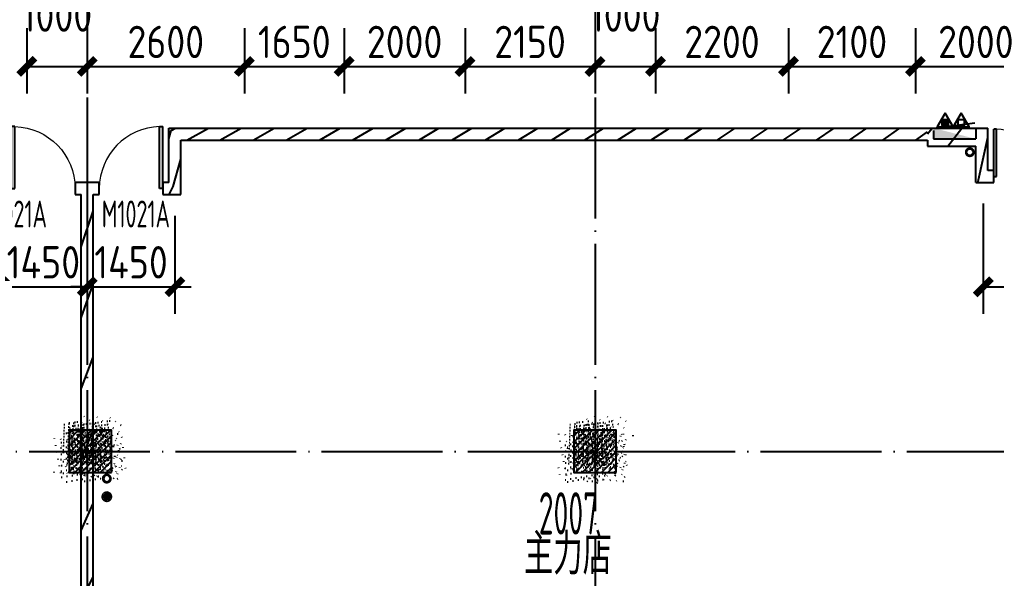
# Model space of a CAD drawing. Header units: inches. Extents: x 0 to 1813292486, y 0 to 3473589894.
# Drawn here: x 600505566 to 600521727, y 3473269116 to 3473278363 of the extents above; entities that cross this region are included whole.
import ezdxf
from ezdxf.enums import TextEntityAlignment as Align
from ezdxf.xclip import XClip

# ---------------------------------------------------------------- set-up
doc = ezdxf.new("R2010")
doc.units = ezdxf.units.IN
doc.header["$LTSCALE"] = 1000
doc.header["$MEASUREMENT"] = 0
doc.header["$XCLIPFRAME"] = 2
doc.linetypes.add('AX-MALL-GIRD-200$0$DOTE', pattern=[2.4200000000000004, 2, -0.2, 0.02, -0.2])
doc.linetypes.add('PX-MALL-P02-LG$0$CONTINOUS', pattern=[0])
for name, color, linetype in [('A-Anno-Note', 241, 'Continuous'), ('AX-MALL-DIM-P02$0$A-Anno-Dims', 3, 'Continuous'), ('AX-MALL-DIM-P02$0$A-Detl-Thin', 131, 'Continuous'), ('AX-MALL-GIRD-200$0$A-Grid', 222, 'AX-MALL-GIRD-200$0$DOTE'), ('AX-MALL-P02-200$0$A-Anno-Note', 241, 'Continuous'), ('AX-MALL-WALL-P02$0$A-Anno-Note', 241, 'Continuous'), ('AX-MALL-WALL-P02-QT$0$A-Detl-Thin', 131, 'Continuous'), ('AX-MALL-WALL-P02-QT$0$A-Wall', 2, 'Continuous'), ('AX-MALL-WALL-P02-QT$0$A-Wall-Patt', 13, 'Continuous'), ('AX-MALL-WALL-P02-QT$0$A-Wind', 4, 'Continuous'), ('AX-MALL-WORD-P02$0$A-Anno-Note', 241, 'Continuous'), ('AX-MALL-WORD-P02$0$A-Wind-Iden', 11, 'Continuous'), ('AX-MALL-ZTKD-P02$0$A-Anno-Note', 241, 'Continuous'), ('PX-MALL-P02-LG$0$P-Drain-Fldr', 4, 'Continuous'), ('PX-MALL-P02-LG$0$P-Drain-Fldr-ARCH', 161, 'Continuous'), ('PX-MALL-P02-LG$0$P-Drain-Fldr-W100', 4, 'Continuous'), ('PX-MALL-P02-LG$0$P-Drain-Fldr-W50', 4, 'Continuous'), ('PX-MALL-P02-LG$0$P-Exsh', 31, 'Continuous'), ('PX-MALL-P02-LG$0$P-Hydt-Boxx', 221, 'Continuous'), ('PX-MALL-P02-LG$0$P-Hydt-Pipe', 221, 'Continuous'), ('PX-MALL-P02-LG$0$P-Pipe-Risr', 7, 'Continuous'), ('PX-MALL-P02-LG$0$P-Pipe-Risr-Arch', 6, 'Continuous'), ('PX-MALL-P02-LG$0$P-Pipe-Risr-W100', 6, 'Continuous'), ('PX-MALL-P02-LG$0$P-Pipe-Risr-W50', 6, 'Continuous'), ('PX-MALL-P02-LG$0$P-Sewr-Pipe', 123, 'PX-MALL-P02-LG$0$CONTINOUS'), ('SX-MALL-WALL-L-1F~2F$0$S-COLU', 30, 'Continuous'), ('SX-MALL-WALL-L-1F~2F$0$S-PATT-WALL', 83, 'Continuous'), ('SX-MALL-WALL-L-1F~2F$0$单形心', 4, 'Continuous')]:
    doc.layers.add(name, color=color, linetype=linetype)
doc.styles.add('AX-MALL-DIM-P02$0$_TCH_DIM_T3', font='gbenor.shx')
doc.styles.add('AX-MALL-WORD-P02$0$_TCH_WINDOW', font='gbenor.shx', dxfattribs={"bigfont": 'gbcbig.shx'})
doc.styles.add('AX-MALL-WORD-P02$0$STANDARD', font='gbenor.shx', dxfattribs={"bigfont": 'gbcbig.shx'})
doc.styles.add('PX-MALL-P02-LG$0$jzfz', font='gbenor.shx', dxfattribs={"bigfont": 'gbcbig.shx'})
doc.dimstyles.new('AX-MALL-DIM-P02$0$_TCH_ARCH&&180', dxfattribs={"dimtxt": 535.5, "dimasz": 270, "dimexe": 450, "dimexo": 450, "dimgap": 137.25, "dimtad": 1, "dimdec": 0, "dimzin": 0, "dimdsep": 46, "dimtxsty": 'AX-MALL-DIM-P02$0$_TCH_DIM_T3', "dimblk": 'AX-MALL-DIM-P02$0$_ArchTick', "dimcen": 0.09, "dimclrt": 7, "dimazin": 2, "dimtfac": 1, "dimtdec": 0, "dimtix": 1, "dimtmove": 2, "dimatfit": 3, "dimfxl": 500, "dimtolj": 1, "dimtzin": 0, "dimarcsym": 0})
pattern_1 = [(45, (0, 359.0227), (-353.55353201463, 353.55353201463), [])]

# ---------------------------------------------------------------- blocks, each defined once
blk = doc.blocks.new('AX-MALL-WORD-P02')
at = {"layer": 'AX-MALL-WORD-P02$0$A-Anno-Note', "style": 'AX-MALL-WORD-P02$0$STANDARD', "width": 0.6}
blk.add_text('2007', height=700, rotation=339.5681613092015, dxfattribs=at).set_placement((600341713.8119438, 3473148966.085049))
at = {"layer": 'AX-MALL-WORD-P02$0$A-Anno-Note', "style": 'AX-MALL-WORD-P02$0$STANDARD'}
blk.add_text('主力店', height=675.177304964539, rotation=339.5681613092015, dxfattribs=at).set_placement((600341251.8048687, 3473148431.1903))
at = {"layer": 'AX-MALL-WORD-P02$0$A-Wind-Iden', "style": 'AX-MALL-WORD-P02$0$_TCH_WINDOW', "width": 0.7}
for p in [(600334806.0313451, 3473156960.854874), (600336713.069448, 3473156250.427223)]:
    blk.add_text('M1021A', height=446.25, rotation=339.568161469349, dxfattribs=at).set_placement(p)
blk = doc.blocks.new('AX-MALL-GIRD-200')
at = {"layer": 'AX-MALL-GIRD-200$0$A-Grid'}
for p, q in [((600239047.6805397, 3473188679.873316), (600596943.6846381, 3473055353.110034)), ((600346530.7841308, 3473183292.578675), (600307801.2451816, 3473079328.851593)), ((600354402.324564, 3473180360.198888), (600315672.785615, 3473076396.471807))]:
    blk.add_line(p, q, dxfattribs=at)
blk = doc.blocks.new('SX-MALL-WALL-L-1F~2F$0$BANWANG_XINGXIN')
at = {"color": 0}
for points in [[(0.7071067811865476, 0.7071067811865475), (-0.7071067811865477, -0.7071067811865475)], [(-0.7071067811865475, 0.7071067811865476), (0.7071067811865474, -0.7071067811865477)]]:
    blk.add_lwpolyline(points, dxfattribs=at)
blk = doc.blocks.new('SX-MALL-WALL-L-1F~2F')
at = {"layer": 'SX-MALL-WALL-L-1F~2F$0$S-PATT-WALL'}
h = blk.add_hatch(dxfattribs=at)
h.set_pattern_fill('钢筋混凝土', color=256, scale=15, pattern_type=2)
h.set_pattern_definition([(24.56816131876918, (600340766.9107763, 3473130937.755561), (-31.18316060756021, 68.21004687377882), []), (29.56816131876925, (600340766.9107763, 3473130937.755561), (97.53445422577846, -46.37920049590846), [11.25, -123.75]), (334.5681613187692, (600340766.9107763, 3473130937.755561), (19.88439775835759, 112.9961142864107), [9, -99]), (80.01956131876923, (600340775.0386474, 3473130933.890628), (117.4189029535321, 66.61682170576017), [9.5610285, -105.1713168]), (25.75236131876919, (600340777.3835613, 3473130965.868205), (141.3476152674957, -79.15081590010527), [16.87499999999951, -185.624999999996]), (76.20376131876925, (600340789.1625249, 3473130959.272296), (182.3878362713222, 87.98253900728311), [14.3415432, -157.75695]), (330.7523613187692, (600340777.3835613, 3473130965.868205), (182.387767611897, 87.98268144025062), [13.49999999999975, -148.499999999996]), (0.5681613187692669, (600340788.8216872, 3473130953.603652), (62.82047321120105, -87.84980446922418), [11.25, -123.75]), (305.5681613187692, (600340788.8216872, 3473130953.603652), (72.17288940056439, 89.18848105901375), [9, -99]), (51.01956131876926, (600340794.0567219, 3473130946.282831), (134.9933625470349, 1.33857134020591), [9.5610285, -105.1713168]), (17.06816131876921, (600340766.9107763, 3473130937.755561), (19.14085714793764, 46.15589493924091), [0.75, -97.8, 0.75, -100.5, 0.75, -99.375]), (347.0681613187692, (600340766.9107763, 3473130937.755561), (57.63084699394109, 41.66442757030211), [0.75, -57.3, 0.75, -95.55, 0.75, -37.875]), (307.0681613187692, (600340735.5651778, 3473130949.432716), (73.85474001336534, -31.12342331039777), [0.75, -37.5, 0.75, -117, 0.75, -155.25]), (297.0681613187692, (600340721.5088556, 3473130954.669108), (87.2164167648191, -16.46683781742514), [0.75, -48.75, 0.75, -77.69999999999999, 0.75, -110.25])])
h.paths.add_polyline_path([(600335447.2716886, 3473152394.699523), (600335691.6366706, 3473153050.661226), (600335035.6749678, 3473153295.026208), (600334791.3099856, 3473152639.064505)])
h = blk.add_hatch(dxfattribs=at)
h.set_pattern_fill('钢筋混凝土', color=256, scale=15, pattern_type=2)
h.set_pattern_definition([(24.56816131876918, (600336409.2628207, 3473143445.889084), (-31.18316060756021, 68.21004687377882), []), (29.56816131876925, (600336409.2628207, 3473143445.889084), (97.53445422577846, -46.37920049590846), [11.25, -123.75]), (334.5681613187692, (600336409.2628207, 3473143445.889084), (19.88439775835759, 112.9961142864107), [9, -99]), (80.01956131876923, (600336417.3906919, 3473143442.024151), (117.4189029535321, 66.61682170576017), [9.5610285, -105.1713168]), (25.75236131876919, (600336419.7356057, 3473143474.001728), (141.3476152674957, -79.15081590010527), [16.87499999999951, -185.6249999999961]), (76.20376131876925, (600336431.5145694, 3473143467.405819), (182.3878362713222, 87.98253900728311), [14.3415432, -157.75695]), (330.7523613187692, (600336419.7356057, 3473143474.001728), (182.387767611897, 87.98268144025062), [13.49999999999975, -148.4999999999961]), (0.5681613187692669, (600336431.1737317, 3473143461.737175), (62.82047321120105, -87.84980446922418), [11.25, -123.75]), (305.5681613187692, (600336431.1737317, 3473143461.737175), (72.17288940056439, 89.18848105901375), [9, -99]), (51.01956131876926, (600336436.4087664, 3473143454.416354), (134.9933625470349, 1.33857134020591), [9.5610285, -105.1713168]), (17.06816131876921, (600336409.2628207, 3473143445.889084), (19.14085714793764, 46.15589493924091), [0.75, -97.8, 0.75, -100.5, 0.75, -99.375]), (347.0681613187692, (600336409.2628207, 3473143445.889084), (57.63084699394109, 41.66442757030211), [0.75, -57.3, 0.75, -95.55, 0.75, -37.875]), (307.0681613187692, (600336377.9172223, 3473143457.566239), (73.85474001336534, -31.12342331039777), [0.75, -37.5, 0.75, -117, 0.75, -155.25]), (297.0681613187692, (600336363.8609, 3473143462.802631), (87.2164167648191, -16.46683781742514), [0.75, -48.75, 0.75, -77.69999999999999, 0.75, -110.25])])
h.paths.add_polyline_path([(600343271.9577184, 3473149479.774379), (600343516.3227005, 3473150135.736082), (600342860.3609977, 3473150380.101063), (600342615.9960155, 3473149724.13936)])
at = {"layer": 'SX-MALL-WALL-L-1F~2F$0$S-COLU'}
for points in [[(600335447.2716886, 3473152394.699523), (600335691.6366706, 3473153050.661226), (600335035.6749678, 3473153295.026208), (600334791.3099856, 3473152639.064505)], [(600343271.9577184, 3473149479.774379), (600343516.3227005, 3473150135.736082), (600342860.3609977, 3473150380.101063), (600342615.9960155, 3473149724.13936)]]:
    blk.add_lwpolyline(points, close=True, dxfattribs=at)
at = {"layer": 'SX-MALL-WALL-L-1F~2F$0$单形心', "xscale": 50, "yscale": 50, "zscale": 50}
for p in [(600335241.4733281, 3473152844.862865), (600343066.159358, 3473149929.937721)]:
    blk.add_blockref('SX-MALL-WALL-L-1F~2F$0$BANWANG_XINGXIN', p, dxfattribs=at)
blk = doc.blocks.new('SX-MALL-WALL-L-2F~3F')
ref = blk.add_blockref('SX-MALL-WALL-L-1F~2F', (0, 0))
XClip(ref).set_block_clipping_path([(600349769.7341375, 3473074679.418533), (600357001.7302529, 3473071985.287766), (600356499.8725733, 3473070638.124951), (600359302.5086629, 3473069594.060767), (600362345.1765132, 3473077761.653201), (600381551.4312518, 3473070606.759726), (600391553.7259278, 3473066880.611454), (600387749.827644, 3473056669.608357), (600391632.1759799, 3473055223.319679), (600395635.5522461, 3473065969.791956), (600406982.2408491, 3473061742.817497), (600403058.8006672, 3473051210.921831), (600412723.2437257, 3473047610.6332), (600445093.3740637, 3473134503.466942), (600393055.2444371, 3473153889.197227), (600387463.4997383, 3473138878.984498), (600380158.3525343, 3473141600.366193), (600382830.751978, 3473148774.027779), (600388210.8522022, 3473146769.782572), (600390696.2253517, 3473153441.399696), (600277474.697425, 3473195619.741203), (600273446.9822528, 3473184807.934726), (600257129.111771, 3473190886.82031), (600241575.9633431, 3473149136.690594), (600258197.8999482, 3473142944.531458), (600255239.7303221, 3473135003.762026), (600263182.3271956, 3473132044.911624), (600260741.6763649, 3473125493.34496), (600269350.4970673, 3473122286.306632), (600271511.1407766, 3473128086.235537), (600286270.1853781, 3473122588.058336), (600284109.5416689, 3473116788.129431), (600282580.7823727, 3473112684.400902), (600291840.7574171, 3473109234.788475), (600290827.7957876, 3473106515.642598), (600293360.405141, 3473105572.171298), (600294731.2544166, 3473109252.0137), (600323175.4764534, 3473098655.706329), (600321336.3302773, 3473093718.790065), (600344750.773286, 3473084996.222976), (600341987.4689643, 3473077578.540671), (600344583.6790427, 3473076611.376234), (600346015.5062013, 3473080454.904757), (600351201.5612961, 3473078522.947055)])
blk = doc.blocks.new('SX-MALL-WALL-2F~3F')
blk.add_blockref('SX-MALL-WALL-L-2F~3F', (0, 0))
blk = doc.blocks.new('AX-MALL-WALL-P02-QT$0$$DorLib2D$00000001')
for p, q in [((0.45, 0.9750000000000001), (0.5000000000000002, 0.9750000000000001)), ((0.45, 0), (0.45, 0.9750000000000001)), ((0.5, 0), (0.5, 0.9750000000000001)), ((0.5, 0), (0.45, 0))]:
    blk.add_line(p, q)
at = {"lineweight": 13}
blk.add_arc((0.475, 0), 0.975, 91.4692835813538, 180, dxfattribs=at)
blk = doc.blocks.new('AX-MALL-WALL-P02-QT$0$$DorLib2D$00000002')
for p, q in [((-0.5, -5.684341886080802e-17), (-0.5000000000000007, 0.4875)), ((-0.4750000000000007, 0.4875), (-0.5000000000000007, 0.4875)), ((-0.475, -2.842170943040401e-17), (-0.4750000000000007, 0.4875)), ((0.475, -2.842170943040401e-17), (0.4750000000000007, 0.4875)), ((0.4750000000000007, 0.4875), (0.5000000000000007, 0.4875)), ((0.5, -5.684341886080802e-17), (0.5000000000000007, 0.4875)), ((-0.5, -5.684341886080802e-17), (-0.475, -2.842170943040401e-17)), ((0.5, -5.684341886080802e-17), (0.475, -2.842170943040401e-17))]:
    blk.add_line(p, q)
at = {"lineweight": 13}
for centre, start, end in [((-0.4875, -4.263256414560601e-17), 0, 88.53071641864632), ((0.4875, -4.263256414560601e-17), 91.4692835813537, 180)]:
    blk.add_arc(centre, 0.4875, start, end, dxfattribs=at)
blk = doc.blocks.new('AX-MALL-WALL-P02-QT')
at = {"layer": 'AX-MALL-WALL-P02-QT$0$A-Wall-Patt'}
h = blk.add_hatch(dxfattribs=at)
h.set_pattern_fill('普通砖', color=256, scale=200, style=0)
h.set_pattern_definition(pattern_1)
h.paths.add_polyline_path([(600338013.1510327, 3473156561.08445), (600338130.7500956, 3473156303.848254), (600338444.9336451, 3473157147.227589), (600338327.3345822, 3473157404.463784)])
h = blk.add_hatch(dxfattribs=at)
h.set_pattern_fill('普通砖', color=256, scale=200, style=0)
h.set_pattern_definition(pattern_1)
h.paths.add_polyline_path([(600338327.3345822, 3473157404.463784), (600338444.9336451, 3473157147.227589), (600350017.9722551, 3473152835.931112), (600350087.7908214, 3473153023.348742)])
h = blk.add_hatch(dxfattribs=at)
h.set_pattern_fill('普通砖', color=256, scale=200, style=0)
h.set_pattern_definition(pattern_1)
h.paths.add_polyline_path([(600336748.0820348, 3473157032.359773), (600336560.6644061, 3473157102.178338), (600336490.8458408, 3473156914.760708), (600336584.5546548, 3473156879.851426), (600336701.5363244, 3473156907.414687)])
h = blk.add_hatch(dxfattribs=at)
h.set_pattern_fill('普通砖', color=256, scale=200, style=0)
h.set_pattern_definition(pattern_1)
h.paths.add_polyline_path([(600336771.9722842, 3473156810.03286), (600336865.6810976, 3473156775.123578), (600336935.499664, 3473156962.541207), (600336748.0820343, 3473157032.359773), (600336701.5363246, 3473156907.414686)])
h = blk.add_hatch(dxfattribs=at)
h.set_pattern_fill('普通砖', color=256, scale=200, style=0)
h.set_pattern_definition(pattern_1)
h.paths.add_polyline_path([(600329518.9383477, 3473137635.487868), (600329635.5724207, 3473137653.421451), (600336771.9722842, 3473156810.03286), (600336701.5363244, 3473156907.414687), (600336584.5546548, 3473156879.851426), (600329454.5402427, 3473137740.380818)])
h = blk.add_hatch(dxfattribs=at)
h.set_pattern_fill('普通砖', color=256, scale=200, style=0)
h.set_pattern_definition(pattern_1)
h.paths.add_polyline_path([(600338013.1510327, 3473156561.08445), (600337919.442218, 3473156595.993733), (600337849.6236516, 3473156408.576104), (600338130.7500956, 3473156303.848254)])
h = blk.add_hatch(dxfattribs=at)
h.set_pattern_fill('普通砖', color=256, scale=200, style=0)
h.set_pattern_definition(pattern_1)
h.paths.add_polyline_path([(600350087.7908214, 3473153023.348742), (600349983.0629718, 3473152742.222298), (600350732.7334898, 3473152462.948032), (600351024.8789685, 3473152674.255909)])
h = blk.add_hatch(dxfattribs=at)
h.set_pattern_fill('普通砖', color=256, scale=200, style=0)
h.set_pattern_definition(pattern_1)
h.paths.add_polyline_path([(600350523.2777913, 3473151900.695145), (600350780.5139868, 3473152018.294208), (600351024.8789685, 3473152674.255909), (600350732.7334898, 3473152462.948032)])
h = blk.add_hatch(dxfattribs=at)
h.set_pattern_fill('普通砖', color=256, scale=200, style=0)
h.set_pattern_definition(pattern_1)
h.paths.add_polyline_path([(600350523.2777913, 3473151900.695145), (600350804.4042355, 3473151795.967296), (600350874.2228019, 3473151983.384925), (600350780.5139868, 3473152018.294208)])
at = {"layer": 'AX-MALL-WALL-P02-QT$0$A-Wall'}
for p, q in [((600338013.1510327, 3473156561.08445), (600338327.3345822, 3473157404.463784)), ((600338327.3345822, 3473157404.463784), (600350087.7908214, 3473153023.348742)), ((600338130.7500956, 3473156303.848254), (600338444.9336451, 3473157147.227589)), ((600338444.9336451, 3473157147.227589), (600350017.9722551, 3473152835.931112)), ((600336560.6644061, 3473157102.178338), (600336490.8458408, 3473156914.760708)), ((600336748.0820348, 3473157032.359773), (600336560.6644061, 3473157102.178338)), ((600336935.499664, 3473156962.541207), (600336748.0820343, 3473157032.359773)), ((600329454.5402427, 3473137740.380818), (600336584.5546548, 3473156879.851426)), ((600329635.5724207, 3473137653.421451), (600336771.9722842, 3473156810.03286)), ((600336490.8458408, 3473156914.760708), (600336584.5546548, 3473156879.851426)), ((600336771.9722842, 3473156810.03286), (600336865.6810976, 3473156775.123578)), ((600336865.6810976, 3473156775.123578), (600336935.499664, 3473156962.541207)), ((600337919.442218, 3473156595.993733), (600337849.6236516, 3473156408.576104)), ((600338013.1510327, 3473156561.08445), (600337919.442218, 3473156595.993733)), ((600337849.6236516, 3473156408.576104), (600338130.7500956, 3473156303.848254)), ((600350087.7908214, 3473153023.348742), (600351024.8789685, 3473152674.255909)), ((600350017.9722551, 3473152835.931112), (600349983.0629718, 3473152742.222298)), ((600349983.0629718, 3473152742.222298), (600350732.7334898, 3473152462.948032)), ((600350780.5139868, 3473152018.294208), (600351024.8789685, 3473152674.255909)), ((600350523.2777913, 3473151900.695145), (600350732.7334898, 3473152462.948032)), ((600350874.2228019, 3473151983.384925), (600350780.5139868, 3473152018.294208)), ((600350804.4042355, 3473151795.967296), (600350874.2228019, 3473151983.384925)), ((600350523.2777913, 3473151900.695145), (600350804.4042355, 3473151795.967296))]:
    blk.add_line(p, q, dxfattribs=at)
at = {"layer": 'AX-MALL-WALL-P02-QT$0$A-Detl-Thin'}
blk.add_blockref('SX-MALL-WALL-2F~3F', (0, 0), dxfattribs=at)
at = {"layer": 'AX-MALL-WALL-P02-QT$0$A-Wind'}
blk.add_blockref('AX-MALL-GIRD-200', (0, 0), dxfattribs=at)
at = {"layer": 'AX-MALL-WALL-P02-QT$0$A-Wind', "zscale": 200}
for name, p, xscale, yscale, rotation in [('AX-MALL-WALL-P02-QT$0$$DorLib2D$00000001', (600336033.7838455, 3473157191.743258), 1050, -1050, 159.5681615845179), ('AX-MALL-WALL-P02-QT$0$$DorLib2D$00000001', (600337392.5616578, 3473156685.558655), 1050, 1050, 339.568161290071), ('AX-MALL-WALL-P02-QT$0$$DorLib2D$00000002', (600351588.9840361, 3473151610.401845), 1600, 1600, 339.5681613047668)]:
    blk.add_blockref(name, p, dxfattribs=dict(at, xscale=xscale, yscale=yscale, rotation=rotation))
blk = doc.blocks.new('AX-MALL-WALL-P02')
at = {"layer": 'AX-MALL-WALL-P02$0$A-Anno-Note'}
blk.add_blockref('AX-MALL-WORD-P02', (0, 0), dxfattribs=at)
blk.add_blockref('AX-MALL-WALL-P02-QT', (0, 0), dxfattribs=at)
blk = doc.blocks.new('PX-MALL-P02-LG$0$XHS1')
at = {"layer": 'PX-MALL-P02-LG$0$P-Hydt-Boxx', "ltscale": 0.7}
for p, q in [((350.0030006170273, 240), (-332.898939371109, 327.2950124740601)), ((350.0030006170273, 240), (-349.9969996213913, 240)), ((-349.9969997406006, 239.9999995231628), (-349.9969996213913, 60)), ((350.0030003786087, 200), (350.003000497818, 60)), ((350.0030006170273, 60), (-349.996999502182, 60))]:
    blk.add_line(p, q, dxfattribs=at)
blk.add_solid([(350.0030006170273, 240), (350.0030002593994, 60.00000047683716), (-349.9969996213913, 60)], dxfattribs=at)
blk = doc.blocks.new('PX-MALL-P02-LG$0$MHQ')
at = {"layer": 'PX-MALL-P02-LG$0$P-Exsh', "ltscale": 0.7}
h = blk.add_hatch(dxfattribs=at)
h.set_pattern_fill('ANSI31', color=256, scale=25, style=0)
h.set_pattern_definition([(45, (-160019.2306599375, -42228.3236173685), (-28.0633003783411, 28.0633003783411), [])])
h.paths.add_polyline_path([(-75.0000000015425, 185.1731819980414), (75, 185.1731819980414), (75, 35.17318199802685), (-75.0000000015425, 35.17318199802685)])
for points in [[(0, 346.4101615137042), (-200, -1.455191522836685e-11), (200, -1.455191522836685e-11)], [(0, 346.4101615137042), (-200, -1.455191522836685e-11), (200, -1.455191522836685e-11)], [(0, 346.4101615137042), (-200, -1.455191522836685e-11), (200, -1.455191522836685e-11)], [(-75.0000000015425, 185.1731819980414), (75, 185.1731819980414), (75, 35.17318199802685), (-75.0000000015425, 35.17318199802685)]]:
    blk.add_lwpolyline(points, close=True, dxfattribs=at)
blk = doc.blocks.new('PX-MALL-P02-LG$0$20200929200250')
at = {"layer": 'PX-MALL-P02-LG$0$P-Exsh', "ltscale": 0.7, "xscale": 0.6600000001490116, "yscale": 0.6600000001490116, "zscale": 0.6600000001490116}
for p in [(-132.0000001192093, 40), (131.9999997615814, 40)]:
    blk.add_blockref('PX-MALL-P02-LG$0$MHQ', p, dxfattribs=at)
blk = doc.blocks.new('PX-MALL-P02-LG$0$20211220143732')
at = {"layer": 'PX-MALL-P02-LG$0$P-Exsh'}
blk.add_blockref('PX-MALL-P02-LG$0$20200929200250', (-374.9999999407155, 219.6219584928522), dxfattribs=at)
at = {"layer": 'PX-MALL-P02-LG$0$P-Hydt-Boxx', "ltscale": 0.7, "xscale": -1}
blk.add_blockref('PX-MALL-P02-LG$0$XHS1', (-349.9969999989844, 0), dxfattribs=at)
blk = doc.blocks.new('PX-MALL-P02-LG$0$P-Risr')
at = {"layer": 'PX-MALL-P02-LG$0$P-Pipe-Risr-W50'}
h = blk.add_hatch(color=0, dxfattribs=at)
edge = h.paths.add_edge_path()
edge.add_ellipse((0, 0), major_axis=(47.05795628796547, 47.05795628796547), ratio=0.9999999999999695, start_angle=225.0000000000009, end_angle=405.0000000000009, ccw=False)
edge.add_ellipse((0, 0), major_axis=(47.05795628796764, 47.05795628796764), ratio=0.9999999999998785, start_angle=133.9675974886221, end_angle=225.0000000000035, ccw=False)
edge.add_line((-66.53919663240958, 1.199087783927098), (-54.4367953546693, 1.199087783927098))
edge.add_ellipse((0, 0), major_axis=(-38.50196423560672, 38.50196423560672), ratio=0.9999999999999859, start_angle=43.73814098242129, end_angle=134.9999999999996)
edge.add_ellipse((0, 0), major_axis=(38.50196423561096, 38.50196423561096), ratio=0.9999999999998216, start_angle=225.0000000000051, end_angle=405.0000000000051)
edge.add_ellipse((0, 0), major_axis=(38.50196423560679, 38.50196423560679), ratio=0.9999999999999831, start_angle=45.00000000000048, end_angle=133.7381409824204)
edge.add_line((-54.43679535467527, 1.199087783927098), (-66.53919663241555, 1.199087783927098))
edge.add_ellipse((0, 0), major_axis=(-47.05795628796762, 47.05795628796762), ratio=0.9999999999998742, start_angle=-45.00000000000358, end_angle=43.967597488629224, ccw=False)
at = {"layer": 'PX-MALL-P02-LG$0$P-Pipe-Risr-Arch', "ltscale": 0.7}
blk.add_circle((0, 0), 59.29000000000001, dxfattribs=at)
at = {"layer": 'PX-MALL-P02-LG$0$P-Pipe-Risr-W100', "color": 0, "const_width": 15}
blk.add_lwpolyline([(-75, 0, 1), (75, 0, 1)], format="xyb", close=True, dxfattribs=at)
at = {"layer": 'PX-MALL-P02-LG$0$P-Pipe-Risr-W50'}
blk.add_circle((0, 0), 54.45000000000001, dxfattribs=at)
at = {"layer": 'PX-MALL-P02-LG$0$P-Pipe-Risr', "style": 'PX-MALL-P02-LG$0$jzfz', "width": 0.6, "flags": 1}
for tag, p in [('SYS-MARK', (0.3310501334344735, -45.65933377496549)), ('RANGE', (0.3337570973526454, -45.67887874227017))]:
    blk.add_attdef(tag, text='', height=0.015625, dxfattribs=at).set_placement(p, align=Align.MIDDLE)
blk = doc.blocks.new('PX-MALL-P02-LG$0$A$C5A9C1854')
at = {"layer": 'PX-MALL-P02-LG$0$P-Drain-Fldr-W50', "ltscale": 0.7}
for p, q in [((16.81565596797736, -52.36634142627008), (-52.36634142621187, 16.81565596791916)), ((38.89087296527578, -38.89087296521757), (-38.89087296527578, 38.89087296521757)), ((52.36634142632829, -16.81565596791916), (-16.81565596786095, 52.36634142627008))]:
    blk.add_line(p, q, dxfattribs=at)
at = {"layer": 'PX-MALL-P02-LG$0$P-Drain-Fldr-W50', "ltscale": 0.7, "const_width": 13.75}
blk.add_lwpolyline([(-54.99999999994179, 0, 1), (55.00000000005821, 0, 1)], format="xyb", close=True, dxfattribs=at)
blk = doc.blocks.new('PX-MALL-P02-LG$0$A$C7D2520B3')
at = {"layer": 'PX-MALL-P02-LG$0$P-Drain-Fldr', "ltscale": 0.7}
for p, q in [((25.22348395196605, -78.54951213940512), (-78.54951213931781, 25.22348395187873)), ((58.33630944791366, -58.33630944788456), (-58.33630944791366, 58.33630944788456)), ((78.54951213949244, -25.22348395187873), (-25.22348395179142, 78.54951213940512))]:
    blk.add_line(p, q, dxfattribs=at)
at = {"layer": 'PX-MALL-P02-LG$0$P-Drain-Fldr', "ltscale": 0.7, "const_width": 20}
blk.add_lwpolyline([(5.820766091346741e-11, -80, 1), (5.820766091346741e-11, 80, 1)], format="xyb", close=True, dxfattribs=at)
blk = doc.blocks.new('PX-MALL-P02-LG$0$A$C2257314B')
at = {"layer": 'PX-MALL-P02-LG$0$P-Drain-Fldr-ARCH', "ltscale": 0.7}
for p, q in [((16.81565596797736, -52.36634142627008), (-52.36634142621187, 16.81565596791916)), ((38.89087296527578, -38.89087296521757), (-38.89087296527578, 38.89087296521757)), ((52.36634142632829, -16.81565596791916), (-16.81565596786095, 52.36634142627008))]:
    blk.add_line(p, q, dxfattribs=at)
for start, end in [(0, 180), (180, 0)]:
    blk.add_arc((5.820766091346741e-11, -1.77635683940025e-15), 55, start, end, dxfattribs=at)
blk = doc.blocks.new('PX-MALL-P02-LG$0$P-Drain-Fldr')
blk.add_blockref('PX-MALL-P02-LG$0$A$C2257314B', (0, 0))
at = {"layer": 'PX-MALL-P02-LG$0$P-Drain-Fldr-W100'}
blk.add_blockref('PX-MALL-P02-LG$0$A$C7D2520B3', (0, 0), dxfattribs=at)
at = {"layer": 'PX-MALL-P02-LG$0$P-Drain-Fldr-W50'}
blk.add_blockref('PX-MALL-P02-LG$0$A$C5A9C1854', (0, 0), dxfattribs=at)
blk = doc.blocks.new('PX-MALL-P02-LG')
at = {"layer": 'PX-MALL-P02-LG$0$P-Drain-Fldr', "xscale": -1, "rotation": 159.5681613180711}
blk.add_blockref('PX-MALL-P02-LG$0$P-Drain-Fldr', (600335236.4158562, 3473152046.395318), dxfattribs=at)
at = {"layer": 'PX-MALL-P02-LG$0$P-Exsh', "rotation": 339.5681607883333}
blk.add_blockref('PX-MALL-P02-LG$0$20211220143732', (600350753.6790574, 3473152519.173318), dxfattribs=at)
at = {"layer": 'PX-MALL-P02-LG$0$P-Hydt-Pipe', "color": 221, "rotation": 69.56816127172378}
blk.add_blockref('PX-MALL-P02-LG$0$P-Risr', (600350604.1153913, 3473152404.148495), dxfattribs=at)
at = {"layer": 'PX-MALL-P02-LG$0$P-Sewr-Pipe', "ltscale": 0.7, "xscale": -1, "rotation": 249.5681613180712}
blk.add_blockref('PX-MALL-P02-LG$0$P-Risr', (600335341.1437062, 3473152327.521763), dxfattribs=at)
blk = doc.blocks.new('AX-MALL-ZTKD-P02')
at = {"layer": 'AX-MALL-ZTKD-P02$0$A-Anno-Note'}
blk.add_blockref('AX-MALL-GIRD-200', (0, 0), dxfattribs=at)
blk = doc.blocks.new('AX-MALL-DIM-P02$0$_ArchTick')
at = {"color": 0, "linetype": 'ByBlock', "const_width": 0.4}
blk.add_lwpolyline([(-0.5, -0.5), (0.5, 0.5)], dxfattribs=at)
blk = doc.blocks.new('*D1171')
at = {"layer": 'AX-MALL-DIM-P02$0$A-Anno-Dims', "color": 0, "lineweight": -2, "transparency": 16777216}
for p, q in [((600335197.3031641, 3473157023.145893), (600334629.7523488, 3473155499.639536)), ((600336556.0808841, 3473156516.961327), (600335988.5300688, 3473154993.454971)), ((600334786.8441213, 3473155921.329203), (600334533.8303213, 3473156015.584267)), ((600334786.8441213, 3473155921.329203), (600336145.6218413, 3473155415.144638)), ((600336145.6218413, 3473155415.144638), (600336398.6356413, 3473155320.889574))]:
    blk.add_line(p, q, dxfattribs=at)
at = {"layer": 'AX-MALL-DIM-P02$0$A-Anno-Dims', "color": 0, "lineweight": -2, "transparency": 16777216, "xscale": 270, "yscale": 270, "zscale": 270}
for p, rotation in [((600334786.8441213, 3473155921.329203), 339.5681615275497), ((600336145.6218413, 3473155415.144638), 159.5681615275497)]:
    blk.add_blockref('AX-MALL-DIM-P02$0$_ArchTick', p, dxfattribs=dict(at, rotation=rotation))
at = {"layer": 'AX-MALL-DIM-P02$0$A-Anno-Dims', "color": 7, "transparency": 16777216, "insert": (600335607.6155769, 3473156047.75762), "char_height": 535.5, "attachment_point": 5, "rotation": 339.5681615275497, "style": 'AX-MALL-DIM-P02$0$_TCH_DIM_T3'}
blk.add_mtext('\\A1;1450', dxfattribs=at)
blk = doc.blocks.new('*D1172')
at = {"layer": 'AX-MALL-DIM-P02$0$A-Anno-Dims', "color": 0, "lineweight": -2, "transparency": 16777216}
for p, q in [((600336556.0808841, 3473156516.961327), (600335988.530069, 3473154993.45497)), ((600337914.858793, 3473156010.776691), (600337347.3079779, 3473154487.270335)), ((600336145.6218415, 3473155415.144637), (600335892.6080416, 3473155509.399701)), ((600336145.6218415, 3473155415.144637), (600337504.3997505, 3473154908.960001)), ((600337504.3997505, 3473154908.960001), (600337757.4135505, 3473154814.704938))]:
    blk.add_line(p, q, dxfattribs=at)
at = {"layer": 'AX-MALL-DIM-P02$0$A-Anno-Dims', "color": 0, "lineweight": -2, "transparency": 16777216, "xscale": 270, "yscale": 270, "zscale": 270}
for p, rotation in [((600336145.6218415, 3473155415.144637), 339.5681615334709), ((600337504.3997505, 3473154908.960001), 159.5681615334709)]:
    blk.add_blockref('AX-MALL-DIM-P02$0$_ArchTick', p, dxfattribs=dict(at, rotation=rotation))
at = {"layer": 'AX-MALL-DIM-P02$0$A-Anno-Dims', "color": 7, "transparency": 16777216, "insert": (600336966.3933914, 3473155541.57302), "char_height": 535.5, "attachment_point": 5, "rotation": 339.56816153347086, "style": 'AX-MALL-DIM-P02$0$_TCH_DIM_T3'}
blk.add_mtext('\\A1;1450', dxfattribs=at)
blk = doc.blocks.new('*D1174')
at = {"layer": 'AX-MALL-DIM-P02$0$A-Anno-Dims', "color": 0, "lineweight": -2, "transparency": 16777216}
for p, q in [((600335668.5784866, 3473158288.214891), (600334369.0955389, 3473158772.310419)), ((600334476.6016569, 3473157771.839314), (600334790.7852049, 3473158615.218645)), ((600335354.3949387, 3473157444.83556), (600334054.9119909, 3473157928.931088))]:
    blk.add_line(p, q, dxfattribs=at)
at = {"layer": 'AX-MALL-DIM-P02$0$A-Anno-Dims', "color": 0, "lineweight": -2, "transparency": 16777216, "xscale": 270, "yscale": 270, "zscale": 270}
for p, rotation in [((600334790.7852049, 3473158615.218645), 69.56816131960566), ((600334476.6016569, 3473157771.839314), 249.5681613196057)]:
    blk.add_blockref('AX-MALL-DIM-P02$0$_ArchTick', p, dxfattribs=dict(at, rotation=rotation))
at = {"layer": 'AX-MALL-DIM-P02$0$A-Anno-Dims', "color": 7, "transparency": 16777216, "insert": (600333779.3442057, 3473157421.240042), "char_height": 535.5, "attachment_point": 5, "rotation": 69.56816131960566, "style": 'AX-MALL-DIM-P02$0$_TCH_DIM_T3'}
blk.add_mtext('\\A1;900', dxfattribs=at)
blk = doc.blocks.new('*D1175')
at = {"layer": 'AX-MALL-DIM-P02$0$A-Anno-Dims', "color": 0, "lineweight": -2, "transparency": 16777216}
for p, q in [((600336436.5827236, 3473160349.808835), (600335137.0997758, 3473160833.904363)), ((600334790.7852048, 3473158615.218645), (600335558.789442, 3473160676.812589)), ((600335668.5784866, 3473158288.21489), (600334369.0955386, 3473158772.310419))]:
    blk.add_line(p, q, dxfattribs=at)
at = {"layer": 'AX-MALL-DIM-P02$0$A-Anno-Dims', "color": 0, "lineweight": -2, "transparency": 16777216, "xscale": 270, "yscale": 270, "zscale": 270}
for p, rotation in [((600335558.789442, 3473160676.812589), 69.56816132074135), ((600334790.7852048, 3473158615.218645), 249.5681613207414)]:
    blk.add_blockref('AX-MALL-DIM-P02$0$_ArchTick', p, dxfattribs=dict(at, rotation=rotation))
at = {"layer": 'AX-MALL-DIM-P02$0$A-Anno-Dims', "color": 7, "transparency": 16777216, "insert": (600334795.2666235, 3473159787.398214), "char_height": 535.5, "attachment_point": 5, "rotation": 69.56816132074137, "style": 'AX-MALL-DIM-P02$0$_TCH_DIM_T3'}
blk.add_mtext('\\A1;2200', dxfattribs=at)
blk = doc.blocks.new('*D1213')
at = {"layer": 'AX-MALL-DIM-P02$0$A-Anno-Dims', "color": 0, "lineweight": -2, "transparency": 16777216}
for p, q in [((600350516.6675636, 3473151529.660235), (600349879.2981771, 3473149818.736255)), ((600352368.9804103, 3473150839.619348), (600351731.6110239, 3473149128.695367)), ((600350036.3899513, 3473150240.42592), (600351888.7027981, 3473149550.385033))]:
    blk.add_line(p, q, dxfattribs=at)
at = {"layer": 'AX-MALL-DIM-P02$0$A-Anno-Dims', "color": 0, "lineweight": -2, "transparency": 16777216, "xscale": 270, "yscale": 270, "zscale": 270}
for p, rotation in [((600350036.3899513, 3473150240.42592), 159.5681613099698), ((600351888.7027981, 3473149550.385033), 339.5681613099698)]:
    blk.add_blockref('AX-MALL-DIM-P02$0$_ArchTick', p, dxfattribs=dict(at, rotation=rotation))
at = {"layer": 'AX-MALL-DIM-P02$0$A-Anno-Dims', "color": 7, "transparency": 16777216, "insert": (600351103.9289715, 3473150274.926176), "char_height": 535.5, "attachment_point": 5, "rotation": 339.56816130996975, "style": 'AX-MALL-DIM-P02$0$_TCH_DIM_T3'}
blk.add_mtext('\\A1;1977', dxfattribs=at)
blk = doc.blocks.new('*D1523')
at = {"layer": 'AX-MALL-DIM-P02$0$A-Anno-Dims', "color": 0, "lineweight": -2, "transparency": 16777216}
for p, q in [((600336701.1806157, 3473159771.027395), (600336324.032433, 3473158758.628803)), ((600337638.2687618, 3473159421.934564), (600337261.1205791, 3473158409.535971)), ((600336481.1242073, 3473159180.318469), (600337418.2123533, 3473158831.225637))]:
    blk.add_line(p, q, dxfattribs=at)
at = {"layer": 'AX-MALL-DIM-P02$0$A-Anno-Dims', "color": 0, "lineweight": -2, "transparency": 16777216, "xscale": 270, "yscale": 270, "zscale": 270}
for p, rotation in [((600336481.1242073, 3473159180.318469), 159.5681612993718), ((600337418.2123533, 3473158831.225637), 339.5681612993718)]:
    blk.add_blockref('AX-MALL-DIM-P02$0$_ArchTick', p, dxfattribs=dict(at, rotation=rotation))
at = {"layer": 'AX-MALL-DIM-P02$0$A-Anno-Dims', "color": 7, "transparency": 16777216, "insert": (600337243.4298984, 3473159794.331729), "char_height": 535.5, "attachment_point": 5, "rotation": 339.56816129937187, "style": 'AX-MALL-DIM-P02$0$_TCH_DIM_T3'}
blk.add_mtext('\\A1;1000', dxfattribs=at)
blk = doc.blocks.new('*D1524')
at = {"layer": 'AX-MALL-DIM-P02$0$A-Anno-Dims', "color": 0, "lineweight": -2, "transparency": 16777216}
for p, q in [((600337638.2687618, 3473159421.934564), (600337261.1205789, 3473158409.535971)), ((600337418.2123531, 3473158831.225637), (600339854.6415484, 3473157923.58427)), ((600340074.697957, 3473158514.293196), (600339697.5497742, 3473157501.894603))]:
    blk.add_line(p, q, dxfattribs=at)
at = {"layer": 'AX-MALL-DIM-P02$0$A-Anno-Dims', "color": 0, "lineweight": -2, "transparency": 16777216, "xscale": 270, "yscale": 270, "zscale": 270}
for p, rotation in [((600337418.2123531, 3473158831.225637), 159.5681612982266), ((600339854.6415484, 3473157923.58427), 339.5681612982266)]:
    blk.add_blockref('AX-MALL-DIM-P02$0$_ArchTick', p, dxfattribs=dict(at, rotation=rotation))
at = {"layer": 'AX-MALL-DIM-P02$0$A-Anno-Dims', "color": 7, "transparency": 16777216, "insert": (600338777.8095475, 3473158756.925653), "char_height": 535.5, "attachment_point": 5, "rotation": 339.5681612982265, "style": 'AX-MALL-DIM-P02$0$_TCH_DIM_T3'}
blk.add_mtext('\\A1;2600', dxfattribs=at)
blk = doc.blocks.new('*D1525')
at = {"layer": 'AX-MALL-DIM-P02$0$A-Anno-Dims', "color": 0, "lineweight": -2, "transparency": 16777216}
for p, q in [((600340074.6979568, 3473158514.293196), (600339697.5497739, 3473157501.894604)), ((600341620.8933989, 3473157938.290024), (600341243.745216, 3473156925.891431)), ((600339854.6415484, 3473157923.58427), (600341400.8369905, 3473157347.581098))]:
    blk.add_line(p, q, dxfattribs=at)
at = {"layer": 'AX-MALL-DIM-P02$0$A-Anno-Dims', "color": 0, "lineweight": -2, "transparency": 16777216, "xscale": 270, "yscale": 270, "zscale": 270}
for p, rotation in [((600339854.6415484, 3473157923.58427), 159.5681613026685), ((600341400.8369905, 3473157347.581098), 339.5681613026686)]:
    blk.add_blockref('AX-MALL-DIM-P02$0$_ArchTick', p, dxfattribs=dict(at, rotation=rotation))
at = {"layer": 'AX-MALL-DIM-P02$0$A-Anno-Dims', "color": 7, "transparency": 16777216, "insert": (600340769.1218661, 3473158015.103384), "char_height": 535.5, "attachment_point": 5, "rotation": 339.56816130266856, "style": 'AX-MALL-DIM-P02$0$_TCH_DIM_T3'}
blk.add_mtext('\\A1;1650', dxfattribs=at)
blk = doc.blocks.new('*D1526')
at = {"layer": 'AX-MALL-DIM-P02$0$A-Anno-Dims', "color": 0, "lineweight": -2, "transparency": 16777216}
for p, q in [((600341620.893399, 3473157938.290024), (600341243.7452161, 3473156925.891432)), ((600341400.8369906, 3473157347.581098), (600343275.0132838, 3473156649.395434)), ((600343495.069692, 3473157240.10436), (600343117.9215094, 3473156227.705768))]:
    blk.add_line(p, q, dxfattribs=at)
at = {"layer": 'AX-MALL-DIM-P02$0$A-Anno-Dims', "color": 0, "lineweight": -2, "transparency": 16777216, "xscale": 270, "yscale": 270, "zscale": 270}
for p, rotation in [((600341400.8369906, 3473157347.581098), 159.5681612984928), ((600343275.0132838, 3473156649.395434), 339.5681612984928)]:
    blk.add_blockref('AX-MALL-DIM-P02$0$_ArchTick', p, dxfattribs=dict(at, rotation=rotation))
at = {"layer": 'AX-MALL-DIM-P02$0$A-Anno-Dims', "color": 7, "transparency": 16777216, "insert": (600342479.3077343, 3473157378.008965), "char_height": 535.5, "attachment_point": 5, "rotation": 339.5681612984927, "style": 'AX-MALL-DIM-P02$0$_TCH_DIM_T3'}
blk.add_mtext('\\A1;2000', dxfattribs=at)
blk = doc.blocks.new('*D1527')
at = {"layer": 'AX-MALL-DIM-P02$0$A-Anno-Dims', "color": 0, "lineweight": -2, "transparency": 16777216}
for p, q in [((600343495.0696918, 3473157240.10436), (600343117.9215094, 3473156227.705768)), ((600343275.0132836, 3473156649.395433), (600345289.7527865, 3473155898.84585)), ((600345509.8091949, 3473156489.554777), (600345132.6610123, 3473155477.156184))]:
    blk.add_line(p, q, dxfattribs=at)
at = {"layer": 'AX-MALL-DIM-P02$0$A-Anno-Dims', "color": 0, "lineweight": -2, "transparency": 16777216, "xscale": 270, "yscale": 270, "zscale": 270}
for p, rotation in [((600343275.0132836, 3473156649.395433), 159.5681613061982), ((600345289.7527865, 3473155898.84585), 339.5681613061982)]:
    blk.add_blockref('AX-MALL-DIM-P02$0$_ArchTick', p, dxfattribs=dict(at, rotation=rotation))
at = {"layer": 'AX-MALL-DIM-P02$0$A-Anno-Dims', "color": 7, "transparency": 16777216, "insert": (600344423.765632, 3473156653.641341), "char_height": 535.5, "attachment_point": 5, "rotation": 339.56816130619825, "style": 'AX-MALL-DIM-P02$0$_TCH_DIM_T3'}
blk.add_mtext('\\A1;2150', dxfattribs=at)
blk = doc.blocks.new('*D1528')
at = {"layer": 'AX-MALL-DIM-P02$0$A-Anno-Dims', "color": 0, "lineweight": -2, "transparency": 16777216}
for p, q in [((600345509.8091948, 3473156489.554776), (600345132.6610122, 3473155477.156184)), ((600346446.897342, 3473156140.461945), (600346069.7491591, 3473155128.063353)), ((600345289.7527866, 3473155898.845851), (600346226.8409336, 3473155549.753018))]:
    blk.add_line(p, q, dxfattribs=at)
at = {"layer": 'AX-MALL-DIM-P02$0$A-Anno-Dims', "color": 0, "lineweight": -2, "transparency": 16777216, "xscale": 270, "yscale": 270, "zscale": 270}
for p, rotation in [((600345289.7527866, 3473155898.845851), 159.5681612904605), ((600346226.8409336, 3473155549.753018), 339.5681612904605)]:
    blk.add_blockref('AX-MALL-DIM-P02$0$_ArchTick', p, dxfattribs=dict(at, rotation=rotation))
at = {"layer": 'AX-MALL-DIM-P02$0$A-Anno-Dims', "color": 7, "transparency": 16777216, "insert": (600346052.058478, 3473156512.859108), "char_height": 535.5, "attachment_point": 5, "rotation": 339.5681612904605, "style": 'AX-MALL-DIM-P02$0$_TCH_DIM_T3'}
blk.add_mtext('\\A1;1000', dxfattribs=at)
blk = doc.blocks.new('*D1529')
at = {"layer": 'AX-MALL-DIM-P02$0$A-Anno-Dims', "color": 0, "lineweight": -2, "transparency": 16777216}
for p, q in [((600346446.8973415, 3473156140.461945), (600346069.7491589, 3473155128.063352)), ((600346226.8409331, 3473155549.753017), (600348288.4348551, 3473154781.748788)), ((600348508.4912635, 3473155372.457715), (600348131.3430809, 3473154360.059122))]:
    blk.add_line(p, q, dxfattribs=at)
at = {"layer": 'AX-MALL-DIM-P02$0$A-Anno-Dims', "color": 0, "lineweight": -2, "transparency": 16777216, "xscale": 270, "yscale": 270, "zscale": 270}
for p, rotation in [((600346226.8409331, 3473155549.753017), 159.5681613039239), ((600348288.4348551, 3473154781.748788), 339.5681613039239)]:
    blk.add_blockref('AX-MALL-DIM-P02$0$_ArchTick', p, dxfattribs=dict(at, rotation=rotation))
at = {"layer": 'AX-MALL-DIM-P02$0$A-Anno-Dims', "color": 7, "transparency": 16777216, "insert": (600347399.0204911, 3473155545.271602), "char_height": 535.5, "attachment_point": 5, "rotation": 339.5681613039239, "style": 'AX-MALL-DIM-P02$0$_TCH_DIM_T3'}
blk.add_mtext('\\A1;2200', dxfattribs=at)
blk = doc.blocks.new('*D1530')
at = {"layer": 'AX-MALL-DIM-P02$0$A-Anno-Dims', "color": 0, "lineweight": -2, "transparency": 16777216}
for p, q in [((600348508.4912637, 3473155372.457715), (600348131.3430809, 3473154360.059123)), ((600348288.4348553, 3473154781.748789), (600350256.3199649, 3473154048.653841)), ((600350476.3763733, 3473154639.362767), (600350099.2281904, 3473153626.964175))]:
    blk.add_line(p, q, dxfattribs=at)
at = {"layer": 'AX-MALL-DIM-P02$0$A-Anno-Dims', "color": 0, "lineweight": -2, "transparency": 16777216, "xscale": 270, "yscale": 270, "zscale": 270}
for p, rotation in [((600348288.4348553, 3473154781.748789), 159.5681612878903), ((600350256.3199649, 3473154048.653841), 339.5681612878903)]:
    blk.add_blockref('AX-MALL-DIM-P02$0$_ArchTick', p, dxfattribs=dict(at, rotation=rotation))
at = {"layer": 'AX-MALL-DIM-P02$0$A-Anno-Dims', "color": 7, "transparency": 16777216, "insert": (600349413.7600071, 3473154794.722014), "char_height": 535.5, "attachment_point": 5, "rotation": 339.5681612878903, "style": 'AX-MALL-DIM-P02$0$_TCH_DIM_T3'}
blk.add_mtext('\\A1;2100', dxfattribs=at)
blk = doc.blocks.new('*D1531')
at = {"layer": 'AX-MALL-DIM-P02$0$A-Anno-Dims', "color": 0, "lineweight": -2, "transparency": 16777216}
for p, q in [((600350476.3763729, 3473154639.362768), (600350099.2281903, 3473153626.964175)), ((600350256.3199645, 3473154048.653841), (600352130.4962583, 3473153350.468177)), ((600352350.5526667, 3473153941.177104), (600351973.404484, 3473152928.778511))]:
    blk.add_line(p, q, dxfattribs=at)
at = {"layer": 'AX-MALL-DIM-P02$0$A-Anno-Dims', "color": 0, "lineweight": -2, "transparency": 16777216, "xscale": 270, "yscale": 270, "zscale": 270}
for p, rotation in [((600350256.3199645, 3473154048.653841), 159.5681613008771), ((600352130.4962583, 3473153350.468177), 339.5681613008771)]:
    blk.add_blockref('AX-MALL-DIM-P02$0$_ArchTick', p, dxfattribs=dict(at, rotation=rotation))
at = {"layer": 'AX-MALL-DIM-P02$0$A-Anno-Dims', "color": 7, "transparency": 16777216, "insert": (600351334.7907084, 3473154079.081708), "char_height": 535.5, "attachment_point": 5, "rotation": 339.5681613008771, "style": 'AX-MALL-DIM-P02$0$_TCH_DIM_T3'}
blk.add_mtext('\\A1;2000', dxfattribs=at)
blk = doc.blocks.new('AX-MALL-DIM-P02')
at = {"layer": 'AX-MALL-DIM-P02$0$A-Detl-Thin'}
blk.add_blockref('AX-MALL-ZTKD-P02', (-2.384185791015625e-06, 9.5367431640625e-07), dxfattribs=at)
at = {"layer": 'AX-MALL-DIM-P02$0$A-Anno-Dims'}
for p1, p2, distance, picture, middle in [((600336090.2681527, 3473158131.123116), (600336858.27239, 3473160192.717061), 1386.7243463149246, '*D1175', (600334795.2666235, 3473159787.398214)), ((600337795.3605362, 3473159843.62423), (600340231.7897313, 3473158935.982862), -1080.366447514592, '*D1524', (600338777.8095475, 3473158756.925653)), ((600340231.7897311, 3473158935.982862), (600341777.9851731, 3473158359.97969), -1080.3664474313618, '*D1525', (600340769.1218661, 3473158015.103384)), ((600341777.9851731, 3473158359.97969), (600343652.1614665, 3473157661.794026), -1080.3664474313618, '*D1526', (600342479.3077343, 3473157378.008965)), ((600343652.1614664, 3473157661.794026), (600345666.900969, 3473156911.244443), -1080.3664482834238, '*D1527', (600344423.765632, 3473156653.641341)), ((600335354.3949367, 3473157444.835559), (600336713.1726569, 3473156938.650993), -1625.7876679969395, '*D1171', (600335607.6155769, 3473156047.75762)), ((600336713.1726568, 3473156938.650993), (600338071.9505656, 3473156432.466358), -1625.787670064671, '*D1172', (600336966.3933914, 3473155541.57302)), ((600346603.9891161, 3473156562.151611), (600348665.583038, 3473155794.147381), -1080.366448408269, '*D1529', (600347399.0204911, 3473155545.271602)), ((600348665.5830382, 3473155794.147381), (600350633.4681476, 3473155061.052433), -1080.3664474729767, '*D1530', (600349413.7600071, 3473154794.722014)), ((600350633.4681474, 3473155061.052433), (600352507.644441, 3473154362.86677), -1080.3664483666537, '*D1531', (600351334.7907084, 3473154079.081708)), ((600350673.7593378, 3473151951.349901), (600352526.0721844, 3473151261.309013), -1825.7876654000916, '*D1213', (600351103.9289715, 3473150274.926176))]:
    dim = blk.add_aligned_dim(p1=p1, p2=p2, distance=distance, dimstyle='AX-MALL-DIM-P02$0$_TCH_ARCH&&180', dxfattribs=at)
    dim.commit()
    dim.dimension.update_dxf_attribs({"geometry": picture, "text_midpoint": middle})
for base, p1, p2, angle, picture, middle in [((600337418.2123533, 3473158831.225637), (600336858.27239, 3473160192.717062), (600337795.3605361, 3473159843.62423), 339.56816127376993, '*D1523', (600337243.4298984, 3473159794.331729)), ((600334790.7852049, 3473158615.218645), (600335776.0846047, 3473157287.743785), (600336090.2681527, 3473158131.123116), 69.56816131960566, '*D1174', (600333779.3442057, 3473157421.240042)), ((600346226.8409336, 3473155549.753018), (600345666.9009694, 3473156911.244442), (600346603.9891163, 3473156562.15161), 339.5681612904605, '*D1528', (600346052.058478, 3473156512.859108))]:
    dim = blk.add_linear_dim(base=base, p1=p1, p2=p2, angle=angle, dimstyle='AX-MALL-DIM-P02$0$_TCH_ARCH&&180', dxfattribs=at)
    dim.commit()
    dim.dimension.update_dxf_attribs({"geometry": picture, "text_midpoint": middle, "dimtype": 129})
blk = doc.blocks.new('AX-MALL-P02-200')
at = {"layer": 'AX-MALL-P02-200$0$A-Anno-Note'}
blk.add_blockref('AX-MALL-WALL-P02', (0, 0), dxfattribs=at)
for name in ['AX-MALL-DIM-P02', 'PX-MALL-P02-LG']:
    blk.add_blockref(name, (0, 0), dxfattribs=at)

msp = doc.modelspace()

# ---------------------------------------------------------------- block references
at = {"layer": 'A-Anno-Note', "rotation": 20.43183869077545}
msp.add_blockref('AX-MALL-P02-200', (1250392458.527329, 9048125.682563305), dxfattribs=at)

doc.saveas('drawing.dxf')
